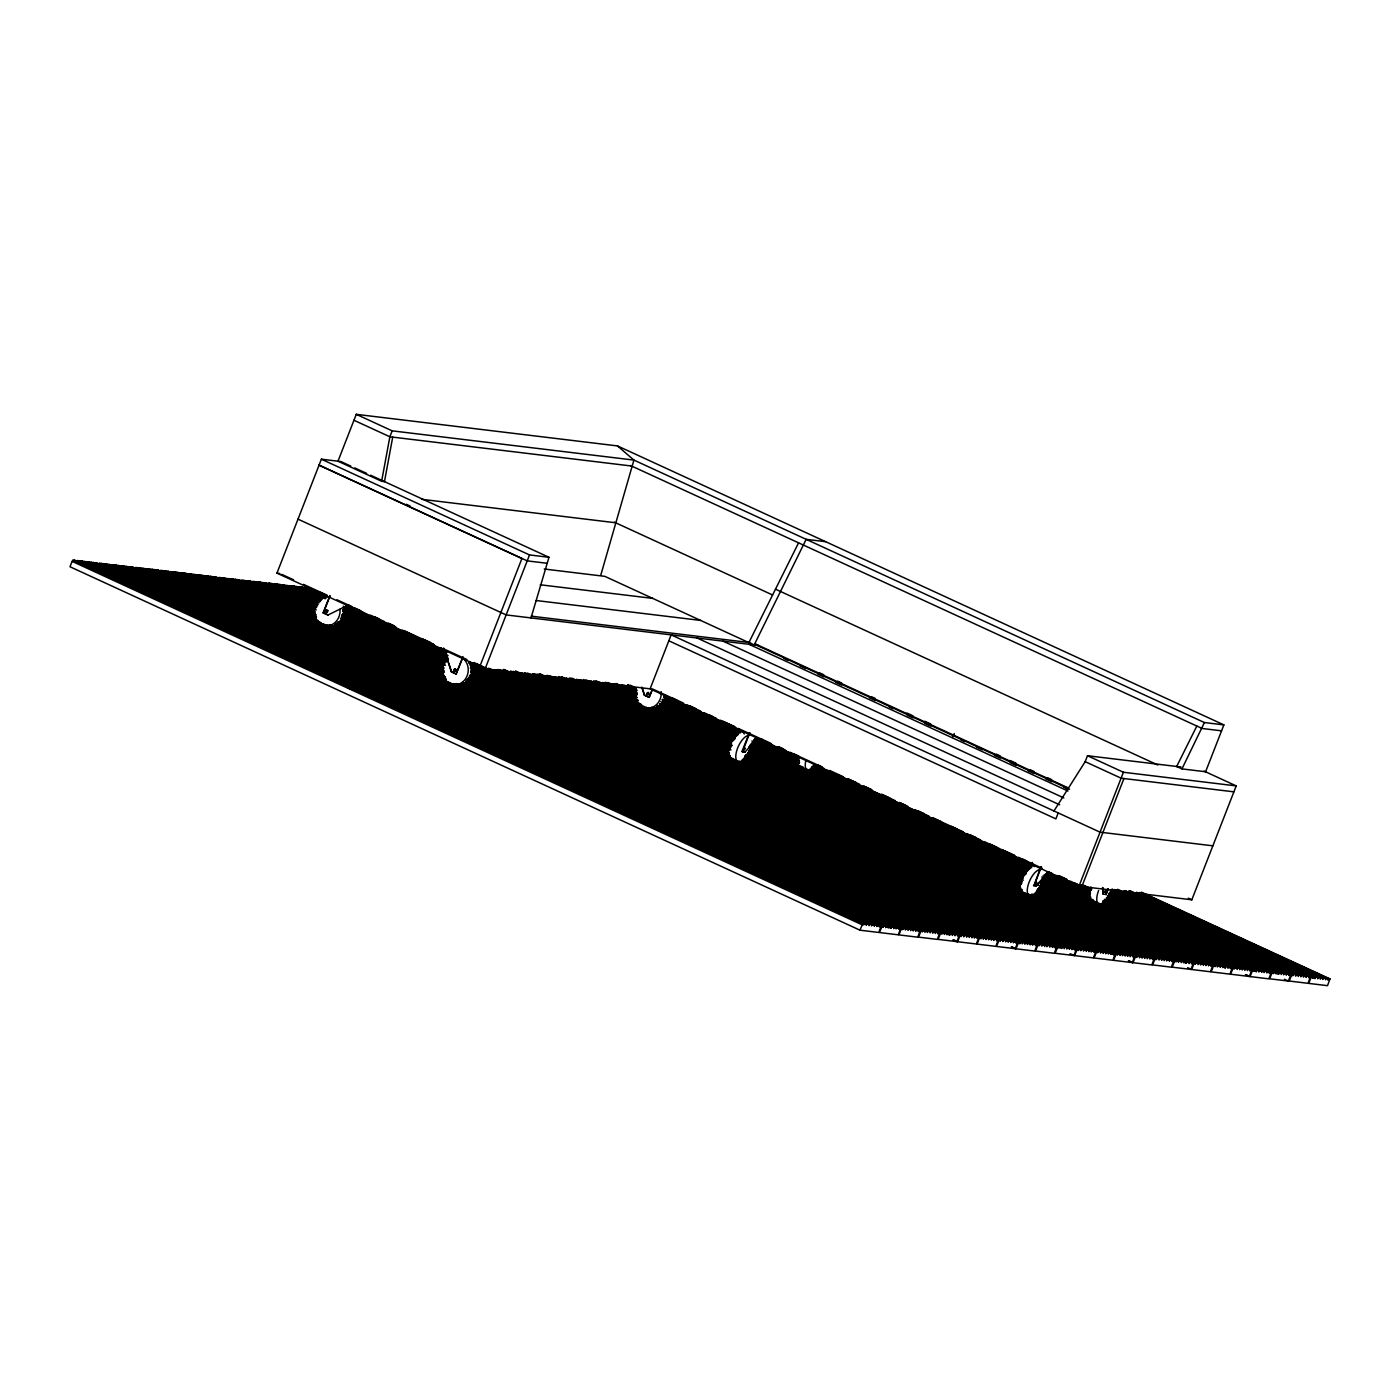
<?xml version="1.0" encoding="UTF-8"?>
<svg xmlns="http://www.w3.org/2000/svg" width="1400" height="1400" viewBox="0 0 1400 1400"><rect width="100%" height="100%" fill="white"/><g stroke="black" fill="none" stroke-linecap="round" stroke-linejoin="round"><path stroke-width="1.5" d="M456.102 670.093L454.37 671.3M647.378 692.895L647.36 694.312M1036.263 882.21C1033.498 886.375 1037.663 879.322 1035.58 884.1M1104.67 892.168L1104.688 890.995M392.717 437.132L384.457 481.688L381.623 481.267L389.865 436.783L392.175 430.85L633.92 460.093L1204.403 722.54L1223.88 724.885L1205.61 771.75L1181.95 768.898L1176.682 766.465L1196.825 726.058M326.62 610.207L326.025 611.747M326.988 612.325L327.845 610.575L326.235 610.173M600.74 575.278L633.92 460.093L617.47 445.918L356.265 414.33L337.995 461.195L381.623 481.267M370.58 475.213L548.992 557.288L531.003 617.925M78.785 562.17L79.188 560.805L871.78 924.56L871.395 925.925L872.305 924.613L874.37 924.858L874.247 926.257L874.895 924.928L876.977 925.172L876.837 926.572L877.485 925.243L879.567 925.488L879.428 926.887L881.317 925.697L878.815 932.47L860.003 930.195L70 566.755L72.1 561.365L73.99 560.175L863.992 923.615L863.608 924.98L864.517 923.667L866.6 923.93L866.197 925.295L867.108 923.983L869.19 924.245L869.05 925.627L869.715 924.297M81.375 562.485L81.777 561.12L872.305 924.613M880.093 925.558L89.565 562.065L89.163 563.43L91.315 562.275L881.317 925.697M90.913 563.64L91.315 562.275M93.065 563.903L93.45 562.538L886.06 926.275L885.657 927.64L886.567 926.345L888.65 926.59L888.247 927.955L889.175 926.66L891.24 926.905L890.855 928.27L96.058 562.852L93.975 562.59L93.328 563.92M891.24 926.905L101.237 563.465L100.853 564.83L101.763 563.535L103.845 563.78L896.438 927.535L896.035 928.9L896.962 927.587L899.028 927.85L898.887 929.25L900.778 928.06L898.275 934.815L879.462 932.54L882.227 925.82L883.452 925.96L883.067 927.325L883.977 926.03M103.442 565.145L103.845 563.78M106.032 565.46L106.435 564.095L901.04 929.495L898.94 934.903L917.752 937.178L920.255 930.405L130.235 566.983L128.362 568.173M112.525 566.247L112.928 564.883L902.93 928.322L902.528 929.688L903.438 928.375L905.52 928.637L905.38 930.02L906.045 928.69L908.11 928.953L907.97 930.335L908.635 929.005L910.717 929.267L910.578 930.65L911.225 929.32L913.308 929.565L913.167 930.965L913.833 929.635L915.898 929.88L915.757 931.28L916.422 929.95L918.488 930.195L918.102 931.56L920.255 930.405M115.115 566.562L115.518 565.197L905.52 928.637M117.722 566.878L118.107 565.512L908.11 928.953M913.308 929.565L123.305 566.142L122.903 567.508L123.812 566.212L125.895 566.457L915.898 929.88M125.492 567.822L125.895 566.457M128.1 568.137L128.485 566.773L919.012 930.265M129.85 568.347L130.235 566.983M137.27 569.1L137.673 567.735L927.675 931.175L927.273 932.54L928.2 931.227L930.265 931.49L930.142 932.873L930.79 931.542L932.873 931.805L932.733 933.188L933.38 931.858L935.462 932.102L935.322 933.502L935.988 932.172L938.053 932.417L937.667 933.783L939.803 932.627L937.3 939.4L918.488 937.125L921.252 930.387L922.477 930.545L922.355 931.945L923.002 930.597L925.085 930.86L924.945 932.26L925.592 930.913L927.675 931.175M139.877 569.415L140.263 568.05L930.79 931.542M142.468 569.73L142.87 568.365L933.38 931.858M938.053 932.417L148.05 568.995L147.648 570.36L149.8 569.205L939.803 932.627M149.415 570.57L149.8 569.205M151.707 570.727L152.11 569.363L944.703 933.1L944.3 934.465L945.227 933.17L947.292 933.415L946.908 934.78L947.817 933.485L949.882 933.73L949.498 935.095L950.408 933.8L952.49 934.045L952.35 935.445L952.998 934.115L955.08 934.36L954.94 935.76L955.605 934.43L957.67 934.675L957.547 936.075L959.42 934.885L956.935 941.64L938.105 939.365L940.87 932.645L942.113 932.785L941.71 934.15L942.62 932.855M154.298 571.043L154.7 569.678L944.703 933.1M162.085 571.988L162.487 570.605L952.998 934.115M164.675 572.285L165.077 570.92L955.08 934.36M173.758 573.387L174.16 572.023L964.163 935.462L963.76 936.828L964.688 935.515L966.752 935.778L966.63 937.178L967.278 935.83L969.36 936.092L969.22 937.475L969.868 936.145L971.95 936.408L971.81 937.79L972.475 936.46L974.54 936.722L974.4 938.105L975.065 936.775L977.148 937.02L977.007 938.42L978.898 937.248L976.395 944.002L957.583 941.727L953.61 939.908M176.365 573.702L176.75 572.337L967.278 935.83M971.95 936.408L181.947 572.968L181.545 574.332L182.472 573.038L184.537 573.282L974.54 936.722M184.537 573.282L184.153 574.648L185.062 573.352L187.145 573.597L977.655 937.09M186.742 574.962L187.145 573.597M188.492 575.173L188.895 573.808L978.898 937.248M986.23 938.123L196.227 574.7L195.825 576.065L196.735 574.753L198.817 575.015L988.82 938.438L988.417 939.803L989.345 938.507L991.41 938.752L991.27 940.153L991.935 938.822L994.017 939.067L993.615 940.433L994.525 939.137L996.608 939.382L996.467 940.783L998.358 939.592L995.855 946.365L977.042 944.09L979.808 937.352L981.033 937.493L980.892 938.892L981.558 937.562L983.623 937.808L983.238 939.172L984.148 937.877L986.23 938.123L985.828 939.488L986.738 938.192L988.82 938.438M198.415 576.38L198.817 575.015M201.005 576.695L201.407 575.33L991.935 938.822M994.525 939.137L203.998 575.628L203.612 576.992L204.523 575.697L206.605 575.942L996.608 939.382M207.952 577.535L208.355 576.17L998.358 939.592M210.105 577.78L210.49 576.415L1000.493 939.855L1000.108 941.22L1001.017 939.908L1003.1 940.17L1002.697 941.535L1003.608 940.222L1005.69 940.485L1005.55 941.885L1006.215 940.538L1008.28 940.8L1008.14 942.183L1008.805 940.852L1010.87 941.115L1010.748 942.498L1011.395 941.167L1013.477 941.43L1013.337 942.812L1013.985 941.483L1016.067 941.727L1015.928 943.127L1017.817 941.955L1015.315 948.71L996.502 946.435L999.267 939.697L1000.493 939.855M212.695 578.095L213.08 576.73L1003.1 940.17M220.482 579.04L220.867 577.675L1010.87 941.115M223.072 579.355L223.475 577.99L318.745 621.827M227.412 579.88L227.815 578.515L315.158 618.695M315.822 618.1L229.95 578.778L229.565 580.142L230.475 578.83L232.557 579.093L316.435 617.505M232.155 580.457L232.557 579.093M234.745 580.773L235.148 579.407L316.523 616.84M242.532 581.718L242.935 580.352L314.912 613.288M245.14 582.015L245.525 580.65L315 612.622M246.89 582.242L247.275 580.878L314.773 611.923M249.112 582.365L249.515 581L315.017 611.135M316.243 609.928L254.713 581.63L254.31 582.995L255.22 581.683L257.303 581.945L314.86 608.423M256.9 583.31L257.303 581.945M259.507 583.625L259.892 582.26L315.473 607.827M268.748 584.605L269.132 583.24L316.767 605.168M271.338 584.92L271.74 583.555L317.905 604.625M316.627 602.455L276.92 584.185L276.535 585.55L277.445 584.255L279.51 584.5L319.217 602.77M279.125 585.865L279.51 584.5M281.715 586.18L282.118 584.815L318.36 601.317M284.305 586.495L284.707 585.13L320.442 601.562M320.967 599.62L291.2 585.918L290.797 587.282L291.707 585.97L293.79 586.233L321.58 599.008M293.387 587.597L293.79 586.233M295.995 587.913L296.38 586.548L322.717 598.483M303.783 588.858L304.168 587.492L326.007 597.538M305.533 589.067L305.918 587.702L325.78 596.82M307.668 589.312L308.07 587.947L325.938 596.173M961.572 935.148L170.327 571.567L961.572 935.148L961.17 936.512L962.08 935.2L964.163 935.462M461.423 683.497L1025.15 942.83L1024.748 944.195L1025.675 942.9L1027.74 943.145L1027.355 944.51L1028.265 943.215L1030.347 943.46L1030.207 944.86L1030.855 943.53L1032.938 943.775L1032.535 945.14L1033.462 943.845L1035.528 944.09L1035.388 945.49L1037.278 944.3L1034.775 951.072L1015.962 948.797L1011.99 946.96M1039.517 944.422L1039.132 945.788L1040.043 944.493L1042.125 944.738L1041.722 946.102L1042.632 944.808L1044.715 945.053L1044.575 946.453L1045.222 945.123L1047.305 945.368L1046.903 946.733L1047.83 945.438L1049.895 945.683L1049.773 947.083L1050.42 945.752L1052.502 945.998L1052.362 947.398L1053.01 946.067L1055.092 946.312L1054.953 947.712L1056.842 946.523L1054.34 953.295L1035.528 951.02L1038.293 944.283L1039.517 944.422L467.863 681.45M1059.135 946.68L1058.75 948.045L1059.66 946.75L1061.743 946.995L1061.602 948.395L1062.25 947.047L1064.332 947.31L1064.193 948.71L1064.858 947.363L1066.922 947.625L1066.783 949.025L1067.447 947.678L1069.53 947.94L1069.39 949.34L1070.038 947.993L1072.12 948.255L1071.98 949.637L1072.645 948.308L1074.71 948.57L1074.57 949.953L1076.46 948.78L1073.957 955.535L1055.145 953.26L1057.91 946.523L1059.135 946.68L471.608 676.392M471.817 669.008L1081.203 949.34L1080.8 950.705L1081.727 949.41L1083.793 949.655L1083.408 951.02L1084.318 949.725L1086.382 949.97L1086.26 951.37L1086.908 950.04L1088.99 950.285L1088.85 951.685L1089.498 950.355L1091.58 950.6L1091.178 951.965L1092.105 950.67L1094.17 950.915L1094.047 952.315L1095.92 951.125L1093.435 957.898L1074.605 955.623L1069.985 953.715M1098.072 951.387L1097.67 952.752L1098.58 951.458L1100.663 951.703L1100.523 953.102L1101.188 951.773L1103.252 952.017L1103.13 953.417L1103.778 952.07L1105.86 952.333L1105.72 953.733L1106.368 952.385L1108.45 952.648L1108.31 954.047L1108.975 952.7L1111.04 952.962L1110.9 954.345L1111.565 953.015L1113.648 953.278L1113.507 954.66L1115.398 953.488L1112.895 960.243L1094.082 957.967L1096.83 951.23L1098.072 951.387L468.843 661.92M1122.73 954.363L1122.328 955.727L1123.237 954.433L1125.32 954.678L1125.18 956.078L1125.845 954.748L1127.91 954.993L1127.525 956.358L1128.435 955.062L1130.517 955.308L1130.115 956.672L1131.025 955.377L1133.108 955.623L1132.967 957.023L1134.858 955.833L1132.355 962.605L1113.543 960.33L1116.307 953.592L1117.533 953.75L1117.392 955.132L1118.057 953.803L1120.123 954.047L1120 955.447L1120.648 954.118L1122.73 954.363L503.423 669.462M523.653 673.925L1136.993 956.095L1136.608 957.46L1137.517 956.165L1139.6 956.41L1139.46 957.81L1140.108 956.48L1142.19 956.725L1142.05 958.125L1142.697 956.778L1144.78 957.04L1144.64 958.44L1145.305 957.092L1147.37 957.355L1147.248 958.755L1147.895 957.408L1149.977 957.67L1149.837 959.07L1150.485 957.722L1152.568 957.985L1152.428 959.368L1154.318 958.195L1151.815 964.95L1133.002 962.675L1129.03 960.855M1156.557 958.317L1156.155 959.683L1157.082 958.387L1159.148 958.632L1159.007 960.033L1159.672 958.703L1161.755 958.947L1161.615 960.347L1162.263 959.017L1164.345 959.262L1164.205 960.663L1164.87 959.315L1166.935 959.578L1166.55 960.942L1167.46 959.63L1169.525 959.892L1169.403 961.292L1170.05 959.945L1172.132 960.208L1171.993 961.59L1173.882 960.417L1171.38 967.172L1152.568 964.898L1155.332 958.178L1156.557 958.317L539.245 674.327M1178.765 960.89L1178.38 962.255L1179.29 960.942L1181.373 961.188L1181.233 962.587L1181.88 961.257L1183.962 961.502L1183.822 962.903L1184.487 961.572L1186.553 961.817L1186.168 963.183L1187.078 961.887L1189.16 962.132L1189.02 963.533L1189.668 962.203L1191.75 962.447L1191.347 963.812L1193.5 962.658L1190.998 969.43L1172.185 967.155L1174.95 960.417L1176.175 960.575L1176.035 961.958L1176.7 960.627L1178.765 960.89L1033.865 894.215M1038.835 890.785L1195.635 962.92L1195.25 964.285L1196.16 962.99L1198.243 963.235L1198.102 964.635L1198.75 963.305L1200.832 963.55L1200.693 964.95L1201.358 963.62L1203.422 963.865L1203.283 965.265L1203.947 963.935L1206.03 964.18L1205.89 965.58L1206.538 964.233L1208.62 964.495L1208.48 965.895L1209.127 964.547L1211.21 964.81L1210.807 966.175L1212.96 965.02L1210.457 971.775L1191.645 969.5L1187.672 967.68M1217.703 965.597L1217.3 966.962L1218.227 965.65L1220.293 965.913L1220.153 967.295L1220.818 965.965L1222.882 966.21L1222.76 967.61L1223.408 966.28L1225.49 966.525L1225.087 967.89L1225.998 966.595L1228.08 966.84L1227.94 968.24L1228.605 966.91L1230.67 967.155L1230.285 968.52L1232.42 967.365L1229.935 974.137L1211.105 971.863L1213.87 965.125L1215.112 965.283L1214.972 966.665L1215.62 965.335L1217.703 965.597L1041.04 884.327M1234.572 967.627L1234.17 968.993L1235.08 967.697L1237.163 967.942L1237.023 969.342L1237.688 968.012L1239.752 968.257L1239.63 969.658L1240.278 968.328L1242.36 968.572L1242.22 969.972L1242.868 968.642L1244.95 968.887L1244.81 970.288L1245.475 968.94L1247.54 969.203L1247.4 970.602L1248.065 969.255L1250.148 969.517L1249.745 970.882L1251.898 969.727L1249.395 976.483L1230.582 974.208L1233.33 967.488L1234.572 967.627L1042.038 879.06M1103.025 901.233L1256.237 971.67L1256.623 970.305L1103.182 900.585M1104.39 899.395L1259.23 970.62L1258.828 971.985L1259.737 970.672L1261.82 970.917L1261.68 972.317L1262.345 970.988L1264.41 971.233L1264.025 972.597L1264.935 971.303L1267 971.547L1266.877 972.947L1267.525 971.618L1269.608 971.863L1269.205 973.227L1271.358 972.072L1268.855 978.845L1250.043 976.57L1246.07 974.733M1278.778 972.842L1278.392 974.208L1279.303 972.895L1281.385 973.158L1281.245 974.54L1281.892 973.21L1283.975 973.455L1283.572 974.82L1284.5 973.525L1286.565 973.77L1286.18 975.135L1287.09 973.84L1289.172 974.085L1288.77 975.45L1290.922 974.295L1288.42 981.067L1269.608 978.792L1272.355 972.055L1273.597 972.212L1273.457 973.613L1274.105 972.265L1276.188 972.528L1276.047 973.91L1276.712 972.58L1278.778 972.842L1110.06 895.212M1293.215 974.453L1292.812 975.817L1293.74 974.523L1295.805 974.767L1295.665 976.167L1296.33 974.837L1298.395 975.083L1298.273 976.483L1298.92 975.153L1301.002 975.398L1300.862 976.797L1301.51 975.467L1303.592 975.712L1303.453 977.113L1304.118 975.783L1306.182 976.028L1306.06 977.428L1306.707 976.097L1308.79 976.342L1308.65 977.743L1310.54 976.553L1308.038 983.308L1289.225 981.033L1291.972 974.312L1293.215 974.453L1110.602 890.452M1315.265 977.13L1314.88 978.495L1315.79 977.183L1317.873 977.445L1317.733 978.828L1318.38 977.498L1320.462 977.76L1320.322 979.142L1320.987 977.812L1323.053 978.075L1322.668 979.44L1323.578 978.127L1325.66 978.373L1325.52 979.773L1326.168 978.442L1328.25 978.688L1327.847 980.053L1330 978.898L1327.498 985.67L1308.685 983.395L1311.45 976.658L1312.675 976.815L1312.535 978.215L1313.2 976.868L1315.265 977.13L1128.68 891.293M743.75 749.175L744.048 748.038M1105.93 891.222L1104.46 892.238L1105.388 892.255M652.225 689.097L485.1 668.885L276.955 573.142L321.387 459.183L340.848 461.545L350.77 466.095M323.155 612.832L328.213 615.072L323.155 612.832L329.875 595.613M323.418 612.867L329.963 596.085M443.59 648.27L451.343 671.808L456.137 674.012L462.858 656.793M456.137 674.012L462.945 657.265M485.1 668.885L529.532 554.942L548.992 557.288M641.778 687.312L644.367 695.153L649.145 697.358L652.137 689.71M649.145 697.358L652.312 689.938M757.837 737.852L745.08 752.028L742.017 751.485L749.28 732.847M742.49 751.712L749.945 732.567M860.003 930.195L862.767 923.458L863.992 923.615M957.583 941.727L960.33 934.99M1030.102 868.227L1032.342 862.488M1031.17 866.915L1032.623 863.188M1058.207 812.928L1055.898 818.878L668.832 640.798M1041.443 866.67L1033.97 885.798L1040.76 866.933M1053.955 810.968L1085.175 761.67L1087.502 755.738L1180.987 766.99M1015.962 948.797L1018.727 942.06L1019.953 942.2L1019.83 943.6L1020.477 942.27L1022.56 942.515L1022.158 943.88L1023.067 942.585L1025.15 942.83M1078.998 886.165L1123.413 772.258L1236.217 785.907L1191.82 899.797L1078.998 886.165L650.108 688.852L671.142 634.865L1100.05 832.178L1212.873 845.827M1123.938 778.54L1081.85 886.497L1069.932 881.02M1074.605 955.623L1077.37 948.885L1078.612 949.025L1078.472 950.425L1079.12 949.095L1081.203 949.34M1107.75 888.702L1106.053 894.53L1108.293 888.773M1204.403 722.54L1181.95 768.898M1133.002 962.675L1135.767 955.955L1136.993 956.095M1191.645 969.5L1194.41 962.78L1195.635 962.92M1250.043 976.57L1252.807 969.833L1254.033 969.99L1253.892 971.373L1254.557 970.042M1035.457 882.7L1035.3 884.065M79.047 562.205L79.695 560.875L81.777 561.12M81.638 562.52L82.303 561.19L84.368 561.435L874.37 924.858M91.56 563.71L93.45 562.538M103.705 565.18L104.353 563.85L106.435 564.095M106.295 565.495L106.96 564.165L109.025 564.41L899.028 927.85M112.788 566.282L113.435 564.952L115.518 565.197M115.378 566.597L116.043 565.267L118.107 565.512M117.968 566.913L118.633 565.582L120.715 565.827L911.225 929.32M125.755 567.858L126.42 566.51L128.485 566.773M130.585 568.295L132.475 567.105L923.002 930.597M137.532 569.135L138.197 567.805L140.263 568.05M140.123 569.45L140.787 568.12L142.87 568.365M142.73 569.765L143.377 568.435L145.46 568.68L935.462 932.102M150.22 570.535L152.11 569.363M151.97 570.762L152.617 569.415L154.7 569.678M154.56 571.06L155.207 569.73L157.29 569.992L947.292 933.415M162.347 572.005L162.995 570.675L165.077 570.92M164.938 572.32L165.602 570.99L167.668 571.235L957.67 934.675M174.02 573.423L174.685 572.093L176.75 572.337M176.627 573.738L177.275 572.407L179.357 572.653L969.36 936.092M187.005 574.997L188.895 573.808M189.14 575.242L191.03 574.07L981.558 937.562M190.89 575.47L191.555 574.122L193.62 574.385L984.148 937.877M198.678 576.398L199.325 575.067L201.407 575.33M201.268 576.712L201.933 575.383L203.998 575.628M206.465 577.343L208.355 576.17M208.6 577.605L210.49 576.415M210.35 577.815L211.015 576.485L213.08 576.73M212.957 578.13L213.605 576.8L215.688 577.045L1006.215 940.538M220.745 579.075L221.393 577.745L223.475 577.99M223.335 579.39L223.982 578.06L226.065 578.305L317.887 620.375M225.925 579.705L227.815 578.515M228.06 579.968L229.95 578.778M232.418 580.492L233.065 579.145L235.148 579.407M235.007 580.808L235.672 579.46L237.737 579.722L315.158 615.335M242.795 581.735L243.46 580.405L245.525 580.65M245.385 582.05L247.275 580.878M249.515 581L247.625 582.19L259.543 587.668M257.162 583.327L257.828 581.997L259.892 582.26M259.752 583.642L260.418 582.312L262.5 582.575L316.61 607.285M262.36 583.957L263.007 582.628L265.09 582.872L314.72 605.71M267.243 584.43L269.132 583.24M268.993 584.64L269.658 583.31L271.74 583.555M271.6 584.955L272.248 583.625L274.33 583.87L317.993 603.96M279.387 585.9L280.035 584.57L282.118 584.815M281.977 586.215L282.625 584.885L284.707 585.13M284.567 586.53L286.457 585.34L320.197 600.863M286.72 586.793L288.61 585.602L320.88 600.267M293.65 587.633L294.315 586.285L296.38 586.548M296.257 587.947L296.905 586.6L298.988 586.863L325.308 598.798M298.848 588.245L299.495 586.915L301.578 587.178L325.395 598.133M301.438 588.56L302.102 587.23L304.168 587.492M304.027 588.875L305.918 587.702M306.18 589.137L308.07 587.947M307.93 589.347L308.578 588.017L310.66 588.262M894.355 927.29L893.707 928.62L893.847 927.22L891.765 926.975L890.855 928.27M901.04 929.495L902.93 928.322M1259.23 970.62L1257.148 970.358L1256.237 971.67M748.545 643.265L798.577 542.832M952.333 737.485L954.292 733.582M327.425 611.94L327.582 610.785M455.613 670.915L455.63 669.497M648.62 694.26L647.972 692.405M1035.37 882.332C1038.993 880.898 1034.303 886.778 1036.438 882.298M748.86 747.075L755.947 739.2M1048.845 871.71L1036.087 885.903L1049.318 871.938M454.562 669.34L454.335 670.968M454.44 669.322L456.032 669.55M648.358 692.44L646.765 693.718L648.812 694.523M647.447 692.668L649.04 693.14M327.95 615.038L348.775 604.782M343.98 610.015L351.558 606.27M327.373 612.36L326.183 612.325M744.222 750.067L745.378 748.142L743.575 749.858M454.633 671.37L456.225 670.407L455.21 669.13M648.322 694.767L647.15 694.488M631.61 466.025L389.865 436.783L353.955 420.262M825.615 541.678L806.155 539.332L754.197 644.91L748.93 642.495M421.505 499.275L615.58 522.76M546.683 563.238L527.222 560.875L319.078 465.115M544.267 569.03L604.817 576.345L748.44 642.425M540.242 584.78L652.68 598.378M536.218 600.53L700.56 620.41M276.955 573.142L279.808 573.475M274.855 583.94L276.92 584.185M289.118 585.673L291.2 585.918M133 567.175L925.085 930.86M137.673 567.735L135.59 567.49L925.592 930.913M148.05 568.995L145.968 568.733L935.988 932.172M160.405 570.36L162.487 570.605M174.16 572.023L172.077 571.778L962.08 935.2M181.947 572.968L179.865 572.722L969.868 936.145M194.145 574.438L196.227 574.7M216.195 577.115L1008.805 940.852M218.803 577.43L220.867 577.675M240.852 580.09L242.935 580.352M252.63 581.367L254.713 581.63M79.188 560.805L77.105 560.56L867.108 923.983M89.565 562.065L87.483 561.803L881.58 927.15M96.565 562.905L888.65 926.59M101.237 563.465L99.172 563.22L889.175 926.66M112.928 564.883L111.685 564.742L901.688 928.165M121.222 565.898L123.305 566.142M531.265 616.157L750.488 642.67M758.45 645.435L506.153 614.915L298.007 519.155M1221.553 730.835L1202.092 728.472L630.42 465.483M451.343 671.808L456.4 674.048M644.367 695.153L649.407 697.392M1233.908 791.84L1121.085 778.19L1085.175 761.67M742.017 751.485L745.08 752.028M1033.498 885.587L1036.578 886.113M1102.553 887.53L1102.972 893.988L1106.053 894.53M1176.682 766.465L1179.587 766.867M455.613 669.183L454.177 669.288L454.073 670.705M617.47 445.918L1223.88 724.885M1204.087 771.12L1236.217 785.907M775.495 589.173L1157.888 765.03M614.337 522.183L772.59 594.983M356.265 414.33L392.175 430.85M1087.502 755.738L1123.413 772.258M819.753 672.945L823.725 674.765M837.602 681.153L841.558 682.972M871.308 696.657L875.28 698.495M906.99 713.09L912.94 715.82M924.84 721.298L930.79 724.028M996.222 754.128L1000.178 755.947M1010.1 760.515L1016.05 763.245M1029.928 769.633L1033.9 771.452M1047.778 777.84L1051.733 779.66M1068.375 787.955L754.793 643.685L757.12 645.26M756.508 645.19L1069.53 789.197M783.808 658.385L788.148 660.38M800.03 665.858L805.98 668.587M817.88 674.065L823.83 676.795M835.73 682.273L841.68 685.003M869.435 697.778L875.385 700.525M889.262 706.895L893.218 708.733M907.113 715.12L913.045 717.85M924.945 723.327L930.895 726.058M960.645 739.742L964.705 741.615M976.5 747.04L982.45 749.77M994.35 755.247L1000.3 757.977M1010.205 762.545L1016.155 765.275M1028.055 770.753L1034.005 773.483M1045.905 778.96L1051.855 781.69M1063.737 787.168L1067.71 788.988M749 644.28L1067.972 791.017M354.725 467.915L366.625 473.392M723.048 641.148L1063.807 797.913M321.387 459.183L529.532 554.942M406.245 504.262L410.183 506.065M697.095 638.015L1059.642 804.79M319.043 465.185L521.92 558.512L479.832 666.47L482.685 666.82L476.787 664.09M1188.303 898.188L1191.82 899.797M1141.438 892.15L1330 978.898M1144.168 893.83L1328.775 978.757M1141.665 892.85L1328.25 978.688M1139.582 892.605L1326.168 978.442M1139.075 892.553L1325.66 978.373M1136.467 892.238L1323.578 978.127M1238.178 939.592L1242.15 941.43M1135.873 892.832L1320.987 977.812M1129.818 890.75L1318.38 977.498M1129.293 890.697L1317.873 977.445M1129.205 891.345L1315.79 977.183M1180.778 915.828L1184.733 917.648M1126.09 890.977L1313.2 976.868M1124.865 890.82L1315.142 978.53M1123.955 890.715L1310.54 976.553M1124.707 891.485L1309.297 976.395M1124.182 891.415L1308.79 976.342M1117.62 889.28L1306.707 976.097M1117.533 889.945L1304.118 975.783M1117.007 889.875L1303.592 975.712M1114.943 889.63L1301.51 975.467M1114.418 889.56L1301.002 975.398M1112.335 889.315L1298.92 975.153M1111.828 889.245L1298.395 975.083M1150.013 907.392L1153.985 909.23M1111.722 889.91L1296.33 974.837M1111.11 890.505L1293.74 974.523M1111.355 891.205L1291.972 974.312M1176.578 921.375L1180.55 923.212M1110.288 891.205L1290.922 974.295M1111.04 891.975L1289.68 974.155M1110.515 891.905L1289.172 974.085M1114.663 894.372L1120.612 897.102M1130.553 901.67L1138.48 905.328M1160.32 915.373L1172.22 920.85M1182.16 925.417L1190.087 929.075M1215.9 940.94L1225.822 945.507M1251.618 957.373L1259.562 961.03M1273.457 967.417L1277.43 969.255M1285.375 972.895L1291.325 975.642M1109.903 892.5L1287.09 973.84M1235.43 950.828L1239.403 952.665M1109.307 893.113L1284.5 973.525M1109.203 893.76L1281.892 973.21M1108.695 893.707L1281.385 973.158M1108.59 894.372L1279.303 972.895M1109.447 895.825L1276.712 972.58M1272.688 971.495L1278.655 974.225M1107.382 895.562L1274.105 972.265M1083.793 885.308L1091.737 888.965M1102.972 893.988L1103.025 887.758M1107.61 896.262L1272.355 972.055M1082.795 885.325L1090.722 888.983M1108.59 897.208L1271.358 972.072M1081.553 885.185L1091.475 889.753M1107.365 897.05L1270.115 971.933M1081.028 885.115L1090.967 889.683M1108.818 897.908L1269.608 971.863M1108.94 898.52L1114.89 901.25M1124.812 905.817L1132.757 909.475M1158.57 921.34L1166.498 924.998M1194.288 937.773L1202.233 941.43M1210.178 945.087L1220.1 949.655M1243.918 960.61L1253.84 965.178M1267.735 971.565L1271.707 973.385M1284.447 979.248L1288.42 981.067M671.528 697.602L683.445 703.097M689.92 705.898L695.87 708.628M709.24 714.962L713.212 716.782M723.135 721.35L735.053 726.827M760.847 738.71L770.77 743.26M779.24 746.988L783.195 748.808M794.587 754.233L798.56 756.053M818.405 765.188L822.378 767.008M848.19 778.872L856.135 782.53M864.062 786.188L872.008 789.845M881.93 794.395L889.875 798.053M899.797 802.62L907.743 806.278M918.172 810.898L924.14 813.645M933.538 818.142L941.483 821.8M951.405 826.367L963.305 831.845M969.78 834.645L975.748 837.392M989.118 843.71L999.04 848.278M1003.012 850.097L1014.93 855.593M1022.858 859.233L1026.83 861.07M1059.118 875.735L1067.045 879.392M1074.465 882.98L1090.862 890.347M1106.752 897.645L1267.525 971.618M652.96 689.185L676.778 700.157M686.718 704.725L700.613 711.113M704.585 712.95L716.503 718.428M720.475 720.247L734.37 726.653M738.343 728.472L762.16 739.428M778.05 746.742L785.995 750.4M789.968 752.22L819.753 765.923M829.675 770.49L843.57 776.878M847.543 778.715L859.46 784.192M863.433 786.012L871.378 789.67M881.3 794.238L895.195 800.642M899.167 802.462L905.135 805.21M915.058 809.778L928.953 816.165M932.925 817.985L956.76 828.957M966.683 833.525L980.578 839.913M984.55 841.75L996.467 847.227M1000.44 849.048L1014.335 855.452M1018.308 857.273L1042.142 868.227M1058.033 875.543L1065.96 879.2M1229.76 955.01L1233.733 956.83M664.965 695.468L738.92 729.312M758.258 738.395L772.66 744.835M776.125 746.602L798.472 756.718M815.815 764.872L824.285 768.582M827.733 770.35L983.08 841.628M986.528 843.395L1032.693 864.465M1048.057 871.71L1052.538 873.6M1056.002 875.367L1090.25 890.942M1106.14 898.257L1264.935 971.303M664.878 696.133L740.303 730.835M756.175 738.133L797.86 757.312M815.727 765.538L1032.08 865.06M1047.97 872.375L1089.655 891.538M1107.505 899.762L1262.345 970.988M664.352 696.062L739.778 730.765M755.668 738.08L799.33 758.17M815.202 765.468L1031.572 865.008M1047.445 872.305L1089.13 891.485M1106.998 899.692L1261.82 970.917M664.265 696.727L739.69 731.43M755.562 738.727L799.242 758.817M813.137 765.222L1031.467 865.655M1047.358 872.97L1089.043 892.15M1104.915 899.447L1260.315 970.812M663.74 696.675L739.165 731.36M755.055 738.675L798.718 758.765M814.59 766.062L1030.96 865.602M1046.832 872.9L1090.495 892.99M663.653 697.322L740.548 732.883M754.442 739.27L798.63 759.43M813.995 766.675L1030.873 866.267M1046.22 873.512L1090.408 893.655M1105.773 900.9L1257.148 970.358M774.76 749.192L778.733 751.03M1003.03 854.21L1007.002 856.048M664.51 698.775L738.465 732.637M753.83 739.865L799.488 760.883M811.913 766.413L1031.712 867.72M1045.608 874.108L1089.795 894.25M665.262 699.545L738.71 733.337M754.582 740.635L798.245 760.725M812.14 767.113L1030.487 867.562M1046.36 874.86L1090.04 894.95M1103.935 901.355L1252.807 969.833M664.352 699.44L737.8 733.215M753.673 740.53L799.33 761.53M813.225 767.918L1029.578 867.457M1047.445 875.665L1089.13 894.845M662.602 699.23L738.553 733.985M753.9 741.23L799.558 762.23M811.475 767.707L1030.33 868.21M1044.225 874.615L1089.882 895.615M1103.252 901.933L1250.655 969.57M662.515 699.878L737.94 734.58M751.835 740.968L799.47 762.895M811.37 768.372L1029.717 868.822M1045.608 876.12L1089.27 896.21M1103.165 902.597L1248.065 969.255M630.227 685.212L634.2 687.032M661.99 699.825L738.045 734.668M753.288 741.825L798.945 762.825M810.863 768.303L1029.21 868.753M1045.082 876.067L1090.74 897.067M1102.64 902.545L1247.54 969.203M628.163 684.968L636.09 688.608M663.88 701.4L737.327 735.175M753.2 742.49L798.858 763.49M810.775 768.968L1029.105 869.418M1043 875.805L1090.653 897.715M1102.553 903.21L1245.475 968.94M627.637 684.898L635.582 688.555M663.372 701.33L736.803 735.122M752.692 742.42L798.332 763.42M810.25 768.915L1028.597 869.347M1044.47 876.663L1090.127 897.663M1102.028 903.14L1244.95 968.887M627.55 685.562L635.477 689.22M663.267 701.995L736.715 735.788M752.587 743.085L798.245 764.085M810.163 769.562L1028.493 870.012M1044.382 877.327L1090.04 898.328M1101.94 903.805L1242.868 968.642M627.025 685.492L636.947 690.06M662.76 701.925L736.19 735.718M752.08 743.032L797.738 764.032M809.637 769.51L1027.985 869.96M1043.858 877.258L1093.487 900.078M1101.432 903.735L1242.36 968.572M720.79 729.207L726.74 731.955M913.325 817.793L917.297 819.613M1141.595 922.792L1145.568 924.63M624.435 685.178L636.86 690.725M660.678 701.68L736.102 736.383M751.468 743.628L803.6 767.428M807.048 769.195L1027.898 870.608M1041.793 877.012L1240.278 968.328M622.352 684.933L636.247 691.32M662.06 703.202L735.49 736.977M751.38 744.293L1027.285 871.22M1043.158 878.517L1237.688 968.012M621.827 684.863L635.722 691.267M661.535 703.133L734.983 736.925M750.855 744.222L1026.76 871.15M1042.632 878.447L1237.163 967.942M621.74 685.528L635.635 691.915M661.447 703.798L734.878 737.572M750.767 744.887L1026.672 871.815M1042.545 879.113L1235.08 967.697M621.233 685.475L637.105 692.773M660.923 703.727L734.37 737.52M750.242 744.817L1026.148 871.745M616.017 683.497L635.863 692.633M659.697 703.587L735.122 738.29M750.995 745.587L1024.922 871.605M1042.79 879.812L1233.33 967.488M617.102 684.303L636.947 693.42M660.765 704.392L734.212 738.168M752.08 746.392L1025.99 872.41M1041.88 879.707L1232.42 967.365M615.86 684.145L635.722 693.28M659.54 704.235L734.965 738.938M750.837 746.235L1024.765 872.253M1042.632 880.477L1231.195 967.225M615.352 684.093L637.175 694.12M660.992 705.093L734.44 738.867M750.33 746.183L1026.235 873.11M1042.108 880.407L1230.67 967.155M613.27 683.83L637.087 694.785M660.905 705.74L734.352 739.532M750.225 746.847L1026.13 873.775M1042.02 881.072L1232.682 968.817M1245.422 974.663L1249.395 976.483M612.745 683.778L636.562 694.733M660.398 705.688L733.827 739.48M749.718 746.778L1025.623 873.705M1041.495 881.003L1228.08 966.84M772.012 757.628L775.985 759.447M859.355 797.79L865.305 800.538M1000.283 862.628L1004.255 864.465M608.178 682.535L636.475 695.398M657.79 705.372L733.74 740.128M749.105 747.372L1025.535 874.37M1041.408 881.668L1225.998 966.595M1196.178 953.627L1200.15 955.465M605.57 682.238L635.863 695.992M657.178 705.968L733.128 740.74M749.017 748.038L1024.922 874.965M1040.795 882.262L1223.408 966.28M605.483 682.885L637.245 697.497M657.09 706.633L732.515 741.335M750.383 749.543L1024.31 875.56M1040.182 882.875L1220.818 965.965M1221.377 966.105L1225.35 967.925M604.957 682.832L636.72 697.445M656.582 706.562L732.008 741.265M749.858 749.49L1023.785 875.508M1041.653 883.715L1220.293 965.913M602.892 682.57L636.633 698.093M656.477 707.227L731.903 741.93M749.77 750.155L1023.697 876.173M1041.565 884.38L1218.227 965.65M602.367 682.517L636.108 698.04M655.97 707.175L731.395 741.878M749.262 750.085L1023.172 876.102M825.16 785.593L829.133 787.413M1053.43 890.593L1057.403 892.43M599.778 682.202L636.02 698.705M655.358 707.77L731.308 742.525M748.65 750.68L1023.085 876.767M1040.428 884.923L1215.62 965.335M596.558 681.135L638.242 700.315M654.115 707.613L731.535 743.225M749.403 751.45L1023.312 877.468M1041.18 885.675L1213.87 965.125M595.648 681.03L637.332 700.21M653.205 707.508L730.625 743.12M748.492 751.345L1022.403 877.363M1040.27 885.57L1212.96 965.02M593.898 680.82L638.085 700.962M651.455 707.298L731.378 743.89M748.72 752.045L1023.155 878.115M1038.52 885.36L1211.735 964.863M851.725 799.575L855.697 801.395M1079.995 904.575L1083.967 906.413M593.285 681.415L637.472 701.575M650.843 707.892L732.235 745.343M748.108 752.64L1022.56 878.71M1039.903 886.883L1209.127 964.547M591.202 681.17L640.832 703.99M648.778 707.648L730.153 745.08M748.02 753.305L1021.947 879.322M1039.815 887.53L1206.538 964.233M590.695 681.1L638.33 703.01M648.253 707.577L731.622 745.938M747.495 753.235L1023.4 880.163M1039.29 887.477L1206.03 964.18M588.613 680.855L642.215 705.512M646.188 707.332L729.54 745.692M747.407 753.9L1021.335 879.918M1039.203 888.142L1203.947 963.935M586.11 679.875L731.01 746.532M748.878 754.758L1020.81 879.847M1038.678 888.072L1203.422 963.865M683.847 725.41L687.82 727.247M963.725 854.175L967.697 855.995M1191.995 959.175L1195.967 961.012M583.52 679.56L730.923 747.197M746.288 754.442L1022.192 881.37M1038.065 888.668L1201.358 963.62M879.742 816.41L883.715 818.247M1108.013 921.428L1111.985 923.248M1195.355 961.608L1201.305 964.355M582.907 680.155L730.31 747.793M745.675 755.038L1022.087 882.035M1037.453 889.262L1198.75 963.305M580.825 679.91L729.697 748.387M745.587 755.702L1021.493 882.63M1037.365 889.928L1196.16 962.99M582.295 680.767L729.19 748.335M745.062 755.633L1020.967 882.56M579.075 679.7L729.942 749.105M745.815 756.403L1021.72 883.33M1037.592 890.628L1194.41 962.78M578.165 679.595L731.01 749.892M744.905 756.298L1020.81 883.225M1036.682 890.523L1193.5 962.658M576.94 679.438L729.785 749.753M745.657 757.05L1021.562 883.977M1037.435 891.293L1192.275 962.517M576.415 679.367L729.26 749.683M745.133 756.997L1021.038 883.925M1036.928 891.222L1191.75 962.447M576.327 680.032L729.173 750.347M745.045 757.663L1020.95 884.59M1036.84 891.887L1189.668 962.203M571.83 678.142L728.648 750.295M744.52 757.593L1020.442 884.52M1036.315 891.817L1189.16 962.132M569.765 677.898L728.56 750.942M743.925 758.188L1020.337 885.185M1035.703 892.43L1187.078 961.887M568.628 678.44L729.418 752.395M743.312 758.782L1019.725 885.78M1035.09 893.025L1184.487 961.572M566.562 678.178L729.33 753.06M743.207 759.447L1019.13 886.375M1035.002 893.69L1186.413 963.217M566.038 678.125L728.805 752.99M744.678 760.305L1020.583 887.233M1034.477 893.62L1181.373 961.188M561.977 676.952L728.718 753.655M742.613 760.06L1020.495 887.898M1034.39 894.285L1179.29 960.942M561.452 676.9L728.192 753.602M742.087 759.99L1019.97 887.827M875.543 821.975L879.515 823.795M558.863 676.585L729.575 755.108M741.475 760.585L1021.877 889.403M1031.8 893.97L1176.7 960.627M559.615 677.337L730.327 755.878M742.227 761.355L1022.105 890.102M1032.028 894.67L1174.95 960.417M558.548 677.337L729.26 755.878M741.16 761.355L1021.038 890.102M1032.955 895.58L1173.882 960.417M556.798 677.128L730.012 756.63M739.41 761.128L1021.79 890.872M1027.233 893.55L1172.64 960.26M554.715 676.883L1174.285 961.748M554.207 676.812L732.847 758.992M736.82 760.83L1169.525 959.892M552.125 676.567L1167.46 959.63M549.622 675.587L1166.935 959.578M960.977 865.41L964.95 867.23M1048.32 905.59L1054.27 908.32M547.032 675.273L1164.87 959.315M563.378 683.375L567.35 685.195M546.42 675.867L1162.263 959.017M544.337 675.622L1159.672 958.703M539.858 673.733L1159.148 958.632M539.77 674.398L1157.082 958.387M538.003 674.188L1155.332 958.178M537.005 674.205L1154.318 958.195M535.255 673.995L1153.092 958.038M533.173 673.733L1154.668 959.507M532.665 673.68L1149.977 957.67M532.56 674.345L1147.895 957.408M532.053 674.275L1147.37 957.355M675.43 740.827L679.403 742.648M903.7 845.827L907.672 847.665M527.468 673.05L1145.305 957.092M1099.595 936.828L1103.568 938.665M524.878 672.735L1142.697 956.778M524.79 673.4L1140.108 956.48M524.265 673.33L1139.6 956.41M522.183 673.085L1137.517 956.165M520.433 672.875L1135.767 955.955M515.55 670.933L1134.858 955.833M518.298 672.613L1133.615 955.692M515.795 671.633L1133.108 955.623M513.188 671.317L1131.025 955.377M510.597 671.003L1128.435 955.062M510.51 671.668L1125.845 954.748M509.985 671.615L1125.32 954.678M503.948 669.532L1123.237 954.433M502.81 670.075L1120.648 954.118M783.16 799.61L787.133 801.447M1011.43 904.627L1015.403 906.447M1098.773 944.808L1104.722 947.555M500.22 669.76L1118.057 953.803M498.977 669.602L1116.307 953.592M498.085 669.497L1115.398 953.488M498.312 670.197L1114.155 953.33M809.725 813.593L813.697 815.43M986.125 894.845L990.097 896.665M1037.995 918.61L1041.967 920.43M496.23 669.952L1111.565 953.015M495.722 669.883L1115.642 954.922M1128.382 960.767L1132.355 962.605M493.64 669.637L1113.507 954.66M493.115 669.567L1108.45 952.648M489.055 668.395L1106.368 952.385M488.548 668.343L1105.86 952.333M500.92 674.625L506.87 677.355M921.725 868.21L925.697 870.03M1100.365 950.39L1106.332 953.12M374.78 616.892L378.752 618.712M388.675 623.28L394.642 626.028M422.433 638.803L430.36 642.46M474.04 662.55L1103.778 952.07M281.785 574.385L293.598 579.827M303.45 584.36L327.092 595.227M336.928 599.76L350.717 606.095M354.655 607.915L360.57 610.628M370.422 615.16L384.213 621.512M388.15 623.315L394.047 626.045M403.9 630.56L433.44 644.157M443.293 648.69L466.935 659.558M319.113 591.99L327.058 595.63M350.875 606.602L362.793 612.08M372.715 616.648L380.66 620.288M384.615 622.125L396.533 627.602M402.483 630.332L414.4 635.81M422.328 639.468L434.245 644.945M440.195 647.692L444.168 649.512M473.952 663.215L1101.188 951.773M318.605 591.92L326.533 595.577M350.368 606.532L396.007 627.532M401.975 630.28L415.87 636.668M421.82 639.398L433.72 644.892M439.688 647.622L443.642 649.442M473.427 663.145L1100.663 951.703M308.578 588.017L326.445 596.242M350.262 607.197L445.55 651.017M469.367 661.99L1098.58 951.458M349.755 607.128L445.025 650.965M306.828 587.808L326.69 596.942M348.512 606.988L445.777 651.735M469.595 662.69L1096.83 951.23M347.602 606.865L446.863 652.523M470.68 663.495L1095.92 951.125M304.692 587.545L324.537 596.68M346.377 606.725L445.62 652.383M469.438 663.337L1094.695 950.985M345.852 606.655L445.095 652.312M468.93 663.267L1094.17 950.915M643.125 743.645L647.097 745.465M302.102 587.23L325.92 598.185M345.765 607.32L445.007 652.977M470.82 664.843L1096.182 952.578M347.235 608.178L446.477 653.835M470.295 664.79L1091.58 950.6M780.413 808.028L784.385 809.865M867.755 848.207L873.705 850.955M344.627 607.863L447.86 655.34M470.207 665.455L1089.498 950.355M382.83 626.01L386.785 627.83M890.96 859.775L894.933 861.595M344.54 608.528L447.755 656.005M471.065 666.907L1086.908 950.04M294.315 586.285L322.105 599.077M343.928 609.122L447.142 656.6M470.977 667.555L1084.318 949.725M343.42 609.053L446.635 656.548M470.452 667.503L1083.793 949.655M291.707 585.97L321.493 599.673M343.332 609.718L446.547 657.195M470.365 668.168L1081.727 949.41M342.808 609.665L448 658.053M412.755 642.407L418.705 645.155M833.56 835.992L837.532 837.83M1061.83 941.01L1065.803 942.847M342.72 610.312L447.912 658.718M471.222 669.602L1079.12 949.095M287.368 585.445L319.13 600.058M342.947 611.012L448.14 659.418M471.975 670.372L1077.37 948.885M344.015 611.817L447.248 659.312M471.065 670.267L1076.46 948.78M342.79 611.678L448 660.065M471.293 670.968L1075.235 948.623M351.977 616.21L355.95 618.048M439.32 656.39L445.27 659.137M580.247 721.227L584.22 723.065M667.59 761.407L673.54 764.155M808.517 826.245L812.49 828.065M860.125 849.992L864.097 851.812M1072.505 947.695L1078.472 950.425M343.648 613.13L447.387 660.678M470.68 671.562L1076.722 950.215M280.035 584.57L317.748 601.913M343.56 613.778L446.775 661.273M470.593 672.227L1070.038 947.993M343.035 613.725L446.25 661.202M472.062 673.085L1069.53 947.94M277.445 584.255L317.135 602.508M342.947 614.39L446.162 661.867M471.957 673.733L1067.447 947.678M342.422 614.32L445.637 661.798M471.45 673.68L1066.922 947.625M551.32 711.008L557.27 713.738M692.247 775.827L696.22 777.665M779.59 816.008L785.54 818.755M972.125 904.592L976.097 906.413M341.81 614.915L445.55 662.462M470.838 674.275L1064.858 947.363M574.525 722.558L578.497 724.378M341.723 615.58L444.938 663.075M470.225 674.87L1062.25 947.047M269.658 583.31L317.293 605.22M343.105 617.102L444.325 663.67M470.137 675.535L1059.66 946.75M342.58 617.032L443.817 663.6M267.908 583.1L317.52 605.92M341.355 616.892L444.57 664.37M470.365 676.235L1057.91 946.523M1057.63 946.558L1061.602 948.395M316.47 605.92L265.615 582.942L315.227 605.78M342.265 617.785L445.48 665.28M469.298 676.235L1056.842 946.523M343.017 618.555L444.255 665.122M470.05 677.005L1055.618 946.382M342.493 618.485L443.73 665.07M469.543 676.935L1055.092 946.312M275.188 588.087L283.132 591.745M304.955 601.79L312.9 605.43M360.535 627.358L368.48 630.997M396.27 643.79L404.215 647.43M412.142 651.087L422.065 655.655M469.718 677.565L473.69 679.403M487.585 685.79L493.535 688.538M503.457 693.087L507.43 694.925M533.225 706.79L545.142 712.267M555.065 716.835L563.01 720.492M588.805 732.358L596.75 736.015M624.54 748.79L632.485 752.447M640.413 756.105L648.358 759.762M674.153 771.628L684.093 776.195M697.988 782.582L701.942 784.403M715.837 790.808L721.805 793.538M725.76 795.375L735.7 799.942M749.595 806.33L753.55 808.15M761.495 811.808L773.413 817.285M783.335 821.852L791.28 825.51M817.075 837.375L825.02 841.032M834.942 845.6L842.887 849.24M852.81 853.808L860.738 857.465M868.683 861.122L876.628 864.762M902.422 876.645L912.345 881.212M926.24 887.6L930.212 889.42M954.03 900.375L963.953 904.942M977.847 911.33L981.82 913.167M989.765 916.825L1001.683 922.303M1011.605 926.87L1015.578 928.69M1041.373 940.555L1057.245 947.87M340.428 618.24L443.642 665.718M468.93 677.53L1056.44 947.887M260.418 582.312L315.998 607.88M341.793 619.762L443.03 666.33M468.843 678.195L1050.42 945.752M341.285 619.692L442.505 666.26M468.317 678.125L1049.895 945.683M257.828 581.997L315.385 608.475M341.197 620.358L442.418 666.925M468.23 678.79L1047.83 945.438M340.672 620.288L443.887 667.782M467.705 678.738L1047.305 945.368M340.06 620.883L443.8 668.43M467.093 679.332L1045.222 945.123M830.812 847.227L834.785 849.065M918.155 887.407L924.105 890.155M314.16 609.683L250.04 581.053L313.547 610.278M339.447 621.495L443.188 669.043M466.48 679.928L1042.632 944.808M339.36 622.16L442.575 669.637M466.392 680.593L1040.043 944.493M338.835 622.09L444.045 670.477M248.29 580.843L313.793 610.977M337.61 621.933L442.803 670.337M466.62 681.293L1038.293 944.283M857.378 861.21L861.35 863.048M944.72 901.39L950.67 904.137M338.59 622.878L443.783 671.265M465.623 681.31L1037.278 944.3M246.05 580.72L313.53 611.765M337.348 622.72L442.558 671.125M466.375 682.08L1036.053 944.16M338.817 623.577L444.027 671.965M465.85 682.01L1035.528 944.09M269.465 592.235L277.41 595.875M303.205 607.758L311.15 611.398M338.94 624.19L346.868 627.847M354.812 631.488L362.757 635.145M388.553 647.01L398.475 651.577M412.37 657.965L416.342 659.803M475.895 687.19L487.812 692.668M497.735 697.235L501.707 699.072M531.475 712.758L539.42 716.415M549.343 720.983L557.27 724.64M567.21 729.19L573.16 731.938M583.082 736.505L591.028 740.163M616.822 752.028L626.745 756.595M668.43 775.775L678.352 780.343M692.247 786.73L696.22 788.55M704.165 792.207L716.065 797.685M726.005 802.253L729.96 804.072M753.795 815.028L767.69 821.433M777.613 826L785.54 829.64M795.462 834.207L801.43 836.955M811.352 841.523L819.298 845.163M841.12 855.207L855.015 861.613M862.96 865.253L870.905 868.91M896.7 880.775L906.623 885.343M920.517 891.73L924.49 893.567M954.257 907.27L958.23 909.09M972.125 915.477L976.097 917.315M984.042 920.955L995.942 926.433M1005.865 931L1009.837 932.837M336.227 623.262L443.922 672.63M465.238 682.622L1033.462 943.845M374.412 641.41L378.385 643.23M602.683 746.428L606.655 748.247M882.56 875.175L886.532 876.995M316.277 614.793L238.263 579.775L315.683 615.387M336.14 623.928L443.328 673.242M463.173 682.36L1030.855 943.53M335.527 624.523L442.715 673.837M464.537 683.883L1030.82 944.265M335.002 624.452L442.19 673.767M464.03 683.812L1027.74 943.145M235.672 579.46L315.07 615.983M334.915 625.117L444.08 675.343M461.948 683.567L1025.675 942.9M334.39 625.065L443.572 675.29M404.338 657.825L410.287 660.555M825.142 851.41L829.115 853.23M333.777 625.66L445.463 676.865M460.827 684.093L1023.067 942.585M427.543 669.375L431.515 671.195M331.713 625.415L444.85 677.46M458.22 683.795L1020.477 942.27M228.725 578.62L316.067 618.8M329.963 625.188L445.078 678.16M456.995 683.637L1018.727 942.06M329.053 625.082L446.162 678.965M456.085 683.532L1017.817 941.955M327.303 624.872L446.39 679.665M456.312 684.233L1016.592 941.797M1013.618 940.835L1019.83 943.6M223.982 578.06L321.248 622.79M327.197 625.538L446.303 680.33M454.248 683.97L1018.08 943.39M322.717 623.648L445.777 680.26M453.722 683.918L1013.477 941.43M221.393 577.745L1011.395 941.167M455.577 686.227L459.532 688.048M683.83 791.245L687.803 793.065M771.173 831.407L777.122 834.155M286.248 609.21L290.203 611.03M213.605 576.8L1003.608 940.222M211.015 576.485L1001.017 939.908M209.265 576.275L999.267 939.697M207.112 576.012L997.115 939.453M1011.342 946.89L1015.315 948.71M424.812 677.793L428.767 679.613M199.325 575.067L989.345 938.507M196.735 574.753L986.738 938.192M477.942 705.758L481.915 707.577M189.805 573.913L979.808 937.352M185.062 573.352L975.065 936.775M182.472 573.038L972.475 936.46M174.685 572.093L964.688 935.515M959.42 934.885L168.192 571.305L958.195 934.745M165.602 570.99L955.605 934.43M246.925 609.157L250.898 610.995M391.23 676.428L395.185 678.247M478.555 716.608L484.523 719.337M619.483 781.428L623.455 783.265M899.36 910.192L903.333 912.012M950.408 933.8L157.815 570.045L947.817 933.485M155.207 569.73L949.76 935.13M841.96 886.41L845.933 888.247M150.867 569.205L940.87 932.645M148.575 569.048L938.578 932.488M952.962 939.82L956.935 941.64M333.882 656.827L337.855 658.648M613.76 785.575L617.733 787.395M138.197 567.805L928.2 931.227M556.36 761.81L560.332 763.63M784.63 866.81L788.585 868.648M871.955 906.99L877.923 909.738M131.25 566.965L921.252 930.387M126.42 566.51L916.422 929.95M123.812 566.212L913.833 929.635M328.23 660.992L332.185 662.812M118.633 565.582L908.635 929.005M116.043 565.267L906.045 928.69M113.435 564.952L903.438 928.375M900.778 928.06L109.55 564.48L899.553 927.903M154.543 586.81L158.515 588.648M382.812 691.827L386.785 693.648M470.155 732.008L476.105 734.738M611.082 796.845L615.055 798.665M890.96 925.592L894.933 927.413M101.763 563.535L891.765 926.975M833.543 901.828L837.515 903.648M156.065 591.045L160.037 592.865M435.942 719.793L439.915 721.613M664.212 824.81L668.185 826.63M92.225 562.38L882.227 925.82M182.648 605.028L186.62 606.847M690.778 838.793L694.75 840.613M876.977 925.172L84.892 561.488L874.895 924.928M150.343 592.358L154.315 594.195M153.702 594.79L159.67 597.538M294.648 659.628L298.602 661.447M522.9 764.628L526.872 766.465M802.778 893.392L806.75 895.212M866.6 923.93L74.515 560.245L864.517 923.667M72.765 560.035L862.767 923.458M347.777 687.593L351.75 689.413M72.1 561.365L862.102 924.788M454.755 671.335L453.827 670.67M327.652 610.365L325.658 610.803L326.585 612.378M642.04 687.33L644.63 695.188M443.852 648.288L451.605 671.843M733.058 758.555A14.595 6.282 -65.3 0 1 730.712 742.77A14.595 6.282 -65.3 0 1 744.258 734.02M752.378 742.77A14.595 6.282 -65.3 0 1 741.405 761.793A14.595 6.282 -65.3 0 1 736.82 750.418A14.595 6.282 -65.3 0 1 749.385 735.35M816.585 764.663A14.595 6.282 -65.3 0 1 807.538 770.525A14.595 6.282 -65.3 0 1 805.98 759.972M799.173 766.553A14.595 6.282 -65.3 0 1 798.315 756.455M1024.538 892.64A14.595 6.282 -65.3 0 1 1021.458 878.622A14.595 6.282 -65.3 0 1 1034.705 866.582M1043.858 876.872A14.595 6.282 -65.3 0 1 1032.885 895.878A14.595 6.282 -65.3 0 1 1028.3 884.503A14.595 6.282 -65.3 0 1 1040.865 869.435M1111.582 892.115A14.595 6.282 -65.3 0 1 1099.822 904.837A14.595 6.282 -65.3 0 1 1098.597 890.558M1090.67 900.637A14.595 6.282 -65.3 0 1 1090.932 887.023M665.28 695.94A14.595 13.055 -83.1 0 1 650.37 708.575M661.202 691.635A14.595 13.055 -83.1 0 1 646.222 708.067A14.595 13.055 -83.1 0 1 636.23 688.1M469.875 661.832A14.595 13.055 -83.1 0 1 469.543 679.577A14.595 13.055 -83.1 0 1 454.073 684.25M463.365 658.648A14.595 13.055 -83.1 0 1 464.625 680.05A14.595 13.055 -83.1 0 1 445.358 680.155A14.595 13.055 -83.1 0 1 447.457 658.753M339.99 609.315A14.595 13.055 -83.1 0 1 327.285 625.852A14.595 13.055 -83.1 0 1 313.95 610.733A14.595 13.055 -83.1 0 1 328.983 596.837M343.332 606.148A14.595 13.055 -83.1 0 1 340.2 622.038A14.595 13.055 -83.1 0 1 325.885 625.293M1105.142 892.15L1106.35 890.645L1105.142 892.15"/></g></svg>
